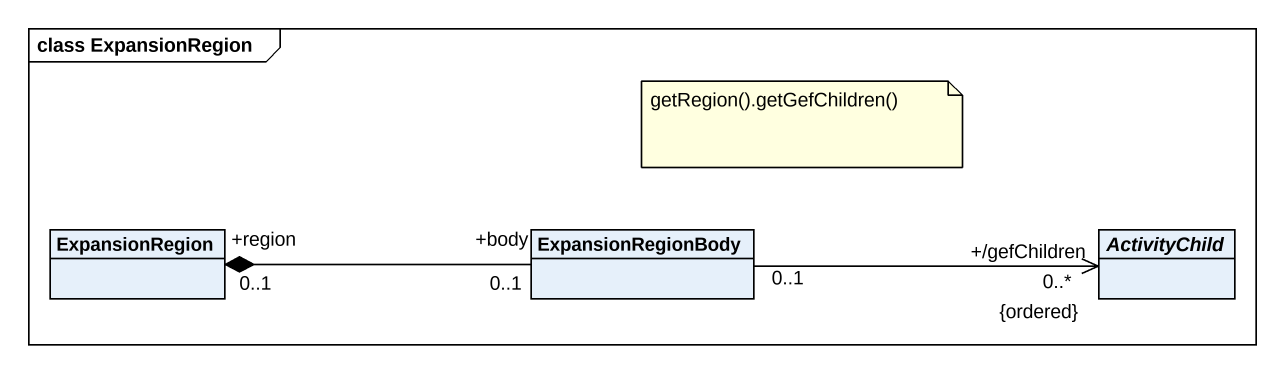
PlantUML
@startuml
mainframe class ExpansionRegion
hide circle
hide empty members
class ExpansionRegion
class ExpansionRegionBody
abstract class ActivityChild
ExpansionRegion "+region\n0..1" *-right- "+body\n0..1" ExpansionRegionBody
ExpansionRegionBody "0..1" -right-> "+/gefChildren\n0..*\n{ordered}" ActivityChild
note as N1
  getRegion().getGefChildren()
end note
@enduml
